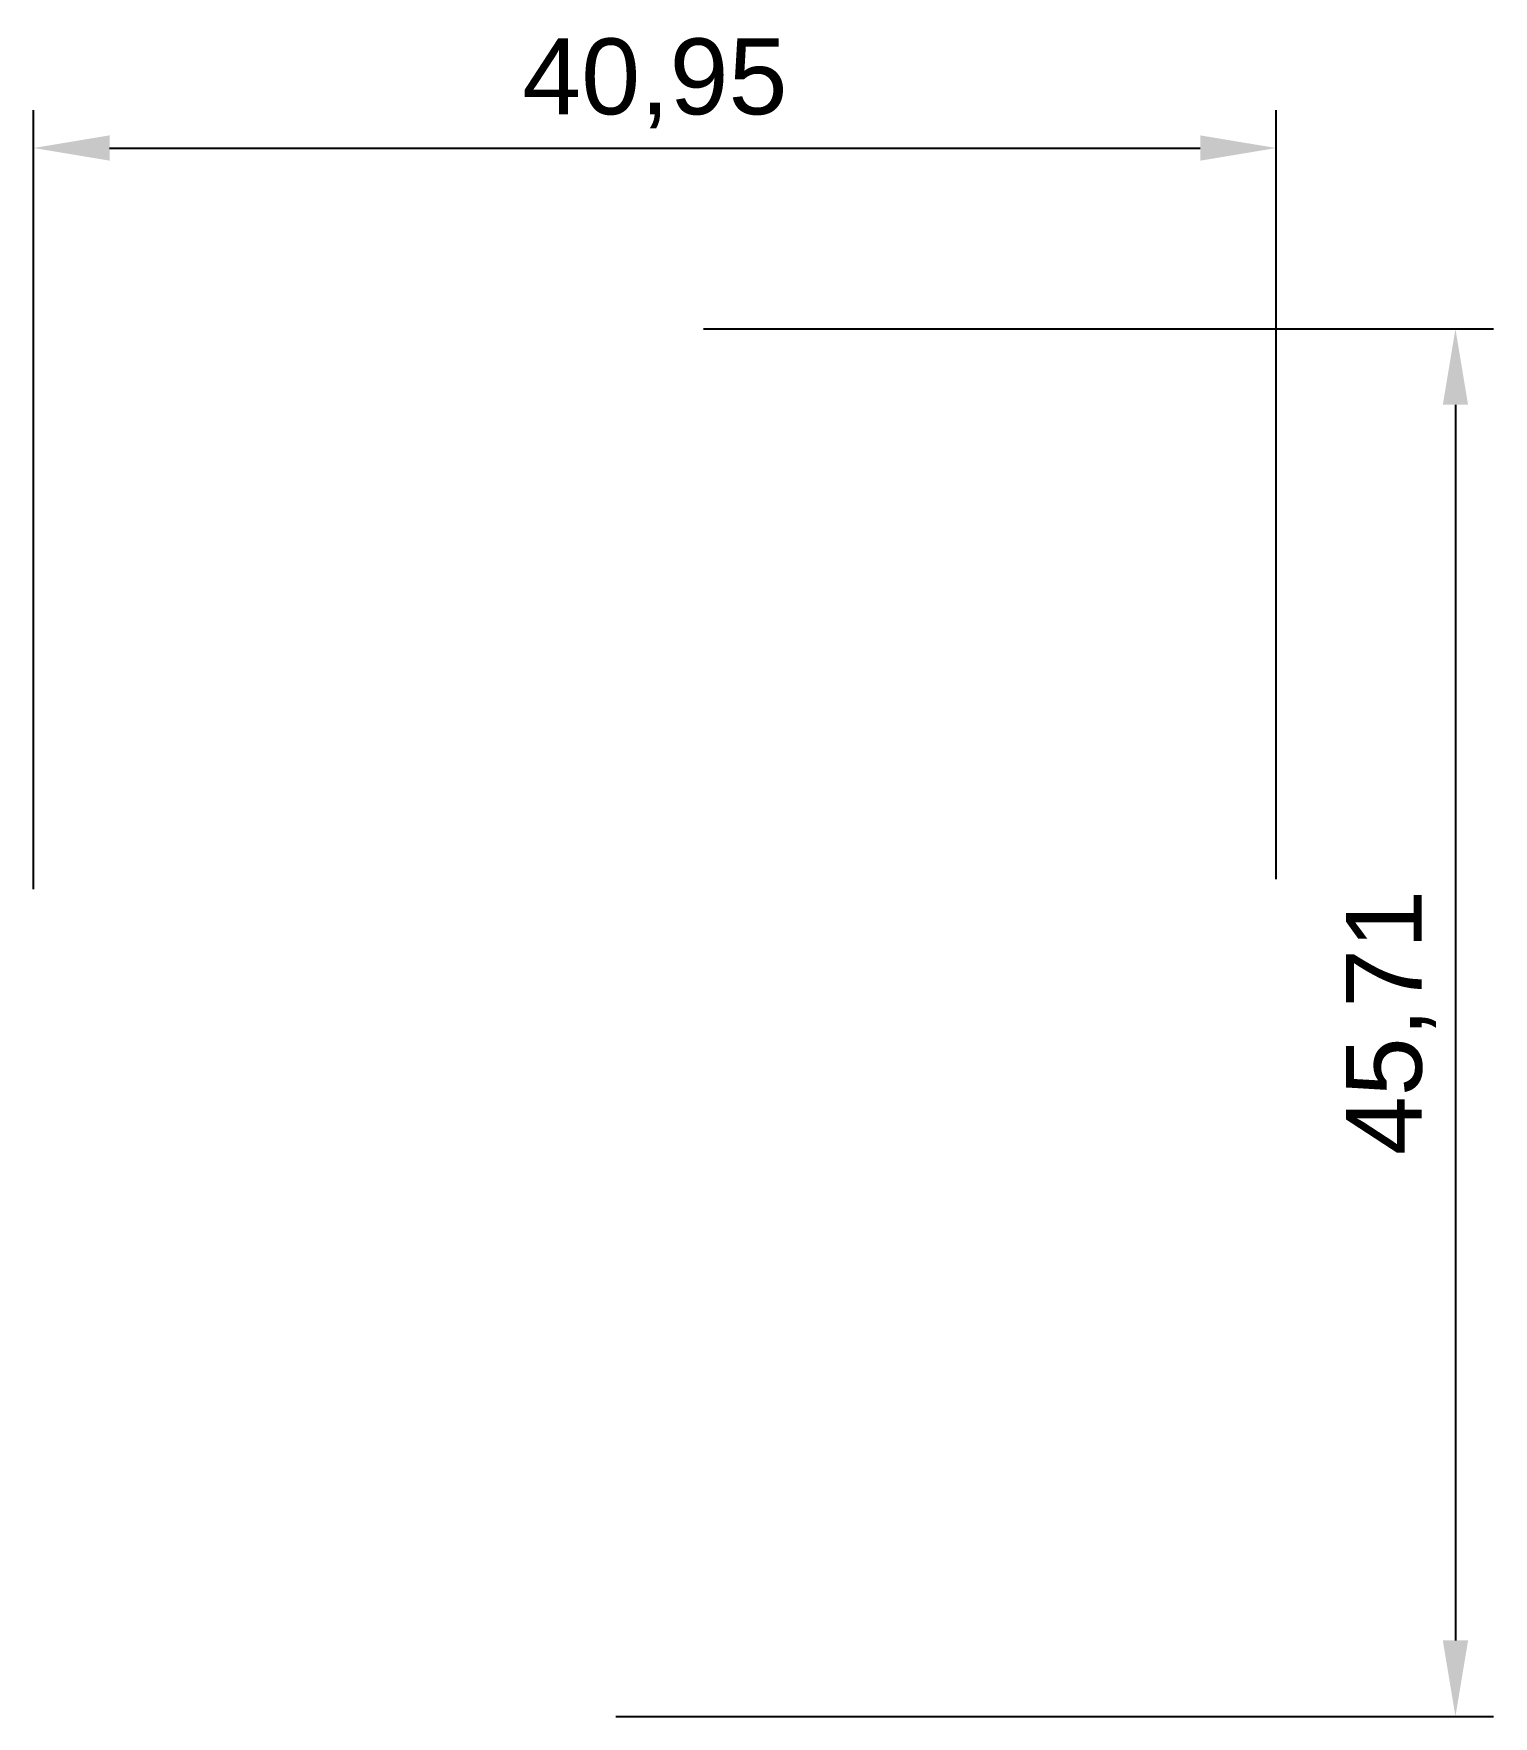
# Model space of a CAD drawing. Header units: millimetres. Extents: x -31 to 17.1, y -16.5 to 38.9.
import ezdxf

# ---------------------------------------------------------------- set-up
doc = ezdxf.new("R2010")
doc.units = ezdxf.units.MM
doc.styles.get("Standard").update_dxf_attribs({"font": 'arial.ttf'})
doc.dimstyles.new('ISO-25', dxfattribs={"dimtxt": 2.5, "dimasz": 2.5, "dimexe": 1.25, "dimexo": 0.625, "dimtad": 1, "dimtxsty": 'Standard', "dimcen": 2.5, "dimadec": 0, "dimazin": 0, "dimtfac": 1, "dimtmove": 0, "dimatfit": 3, "dimfxl": 1, "dimarcsym": 0})

# ---------------------------------------------------------------- blocks, each defined once
blk = doc.blocks.new('*D2')
at = {"color": 0, "lineweight": -2, "transparency": 16777216}
for p, q in [((-31.002, 10.74), (-31.002, 36.405)), ((9.951, 11.062), (9.951, 36.405)), ((-28.502, 35.155), (7.451, 35.155))]:
    blk.add_line(p, q, dxfattribs=at)
at = {"color": 0, "transparency": 16777216}
for points in [[(-28.502, 35.571), (-28.502, 34.738), (-31.002, 35.155)], [(7.451, 35.571), (7.451, 34.738), (9.951, 35.155)]]:
    blk.add_solid(points, dxfattribs=at)
at = {"layer": 'Defpoints', "color": 0, "transparency": 16777216}
for p in [(9.951, 35.155), (-31.002, 10.115), (9.951, 10.437)]:
    blk.add_point(p, dxfattribs=at)
at = {"color": 0, "transparency": 16777216, "insert": (-10.526, 37.282), "char_height": 2.5, "attachment_point": 5}
blk.add_mtext('40,95', dxfattribs=at)
blk = doc.blocks.new('*D3')
at = {"color": 0, "lineweight": -2, "transparency": 16777216}
for p, q in [((-8.919, 29.197), (17.11, 29.197)), ((15.86, 26.697), (15.86, -14.015)), ((-11.808, -16.515), (17.11, -16.515))]:
    blk.add_line(p, q, dxfattribs=at)
at = {"color": 0, "transparency": 16777216}
for points in [[(15.443, 26.697), (16.276, 26.697), (15.86, 29.197)], [(15.443, -14.015), (16.276, -14.015), (15.86, -16.515)]]:
    blk.add_solid(points, dxfattribs=at)
at = {"layer": 'Defpoints', "color": 0, "transparency": 16777216}
for p in [(-9.544, 29.197), (-12.433, -16.515), (15.86, -16.515)]:
    blk.add_point(p, dxfattribs=at)
at = {"color": 0, "transparency": 16777216, "insert": (13.732, 6.341), "char_height": 2.5, "attachment_point": 5, "rotation": 90}
blk.add_mtext('45,71', dxfattribs=at)

msp = doc.modelspace()

# ---------------------------------------------------------------- dimensions: what is measured, and where the dimension line sits
dim = msp.add_linear_dim(base=(9.951, 35.155), p1=(-31.002, 10.115), p2=(9.951, 10.437), dimstyle='ISO-25')
dim.commit()
dim.dimension.update_dxf_attribs({"geometry": '*D2', "text_midpoint": (-10.526, 37.282)})
dim = msp.add_linear_dim(base=(15.86, -16.515), p1=(-9.544, 29.197), p2=(-12.433, -16.515), angle=90, dimstyle='ISO-25')
dim.commit()
dim.dimension.update_dxf_attribs({"geometry": '*D3', "text_midpoint": (13.732, 6.341)})

doc.saveas('drawing.dxf')
